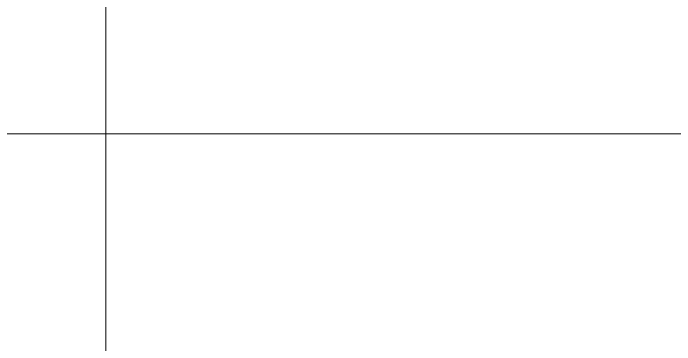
# Model space of a CAD drawing. Header units: metres. Extents: x 0.2 to 41.7, y 0.2 to 55.8.
# Drawn here: x 27.057 to 28.43, y 2.264 to 2.952 of the extents above; entities that cross this region are included whole.
import ezdxf

# ---------------------------------------------------------------- set-up
doc = ezdxf.new("R2010")
doc.units = ezdxf.units.M
doc.layers.add('Level 63', color=7, linetype='Continuous', lineweight=0)

msp = doc.modelspace()

# ---------------------------------------------------------------- linework, layer by layer
at = {"color": 5, "linetype": 'Continuous', "lineweight": 0}
msp.add_open_spline([(27.253, 1.1924), (27.291, 1.2699), (27.3434, 1.3768), (27.379, 1.505), (27.3899, 1.5735), (27.35, 1.6135), (27.2848, 1.6068), (27.2201, 1.5645), (27.1724, 1.5064), (27.1485, 1.4431), (27.1517, 1.3825), (27.168, 1.3148), (27.2059, 1.2575), (27.2651, 1.2252), (27.3313, 1.212), (27.3963, 1.2355), (27.4534, 1.2585), (27.5232, 1.3115), (27.5668, 1.4226), (27.6315, 1.5441), (27.6822, 1.6632), (27.7405, 1.7452), (27.7619, 1.8069), (27.8042, 1.8243), (27.8069, 1.7838), (27.7954, 1.7481), (27.6807, 1.6136), (27.6005, 1.4159), (27.5385, 1.258), (27.4672, 1.1915), (27.4513, 1.2285), (27.4422, 1.2663), (27.4313, 1.343), (27.487, 1.4879), (27.5321, 1.6051), (27.7546, 1.9733), (27.4879, 1.5352), (27.7269, 1.7923), (27.4057, 1.3166), (27.5865, 1.588), (27.6635, 1.6423), (27.7445, 1.6264), (27.7652, 1.5466), (27.7742, 1.4202), (27.7407, 1.2562), (27.6221, 1.1793), (27.537, 1.14), (27.4556, 1.1392), (27.3841, 1.157), (27.3593, 1.203), (27.3546, 1.2448), (27.366, 1.3166), (27.4925, 1.3077), (27.7093, 1.6219), (27.402, 1.1708), (27.6003, 1.3092), (27.6792, 1.3508), (27.7379, 1.5611), (27.4815, 1.1375), (27.7275, 1.3346), (27.8433, 1.5895), (27.5617, 1.1199), (27.8227, 1.3302), (27.9447, 1.5773), (27.654, 1.1493), (27.9314, 1.3271), (28.0531, 1.581), (27.7808, 1.1274), (28.0418, 1.3418), (28.1526, 1.5666), (27.8759, 1.0825), (28.1683, 1.3645), (28.2334, 1.5308), (27.9491, 1.0424), (28.3242, 1.3896), (28.3782, 1.5952), (28.0609, 1.034), (28.4536, 1.3921), (28.4495, 1.619), (28.2089, 1.0299), (28.8054, 1.6761), (28.9207, 1.8511), (29.4665, 3.0298), (27.7863, -0.2679), (28.3188, 1.0654), (28.4697, 1.217), (28.7473, 1.5521), (28.6274, 1.2841), (28.166, 1.3677), (28.57, 1.3776), (28.8207, 1.3838)], degree=3, knots=[0, 0, 0, 0, 256.2803, 353.581312, 406.785227, 450.947349, 500.227618, 589.539399, 678.242547, 721.138568, 789.755171, 855.621615, 929.912952, 986.795762, 1054.481923, 1124.9347, 1189.17495, 1239.865785, 1382.593337, 1533.903981, 1656.707561, 1769.166429, 1833.241408, 1851.218006, 1877.079662, 1919.626925, 1974.990535, 2390.091579, 2511.62758, 2564.18298, 2588.529776, 2610.372541, 2686.214192, 2814.194141, 3041.607976, 3238.132302, 3458.022668, 3542.150896, 3799.695335, 3964.580733, 4050.226032, 4108.456022, 4174.286172, 4271.528949, 4505.320374, 4614.114373, 4684.066255, 4783.34217, 4858.047253, 4883.076989, 4934.25253, 4987.447597, 5068.031278, 5273.31362, 5528.208902, 5596.86537, 5814.989896, 5861.814338, 6112.148994, 6279.115646, 6419.755274, 6680.665425, 6886.777065, 7007.329578, 7257.369268, 7454.423307, 7584.298009, 7830.03992, 8047.956293, 8143.901779, 8383.19961, 8658.739686, 8671.890457, 8887.942591, 9221.296178, 9231.59379, 9502.182967, 9820.25737, 9849.202435, 10120.033961, 10495.151852, 11096.401875, 11416.737531, 13371.737479, 13840.925578, 14208.280293, 14424.855854, 14536.090792, 14808.08907, 15252.829698, 15252.829698, 15252.829698, 15252.829698], dxfattribs=at)
at = {"layer": 'Level 63', "color": 7, "linetype": 'Continuous', "lineweight": 13}
msp.add_line((27.2488, 5.7016), (27.2488, 0.2016), dxfattribs=at)
at = {"layer": 'Level 63', "color": 7, "linetype": 'Continuous', "lineweight": 0}
msp.add_line((23.2488, 2.7016), (29.7488, 2.7016), dxfattribs=at)

doc.saveas('drawing.dxf')
